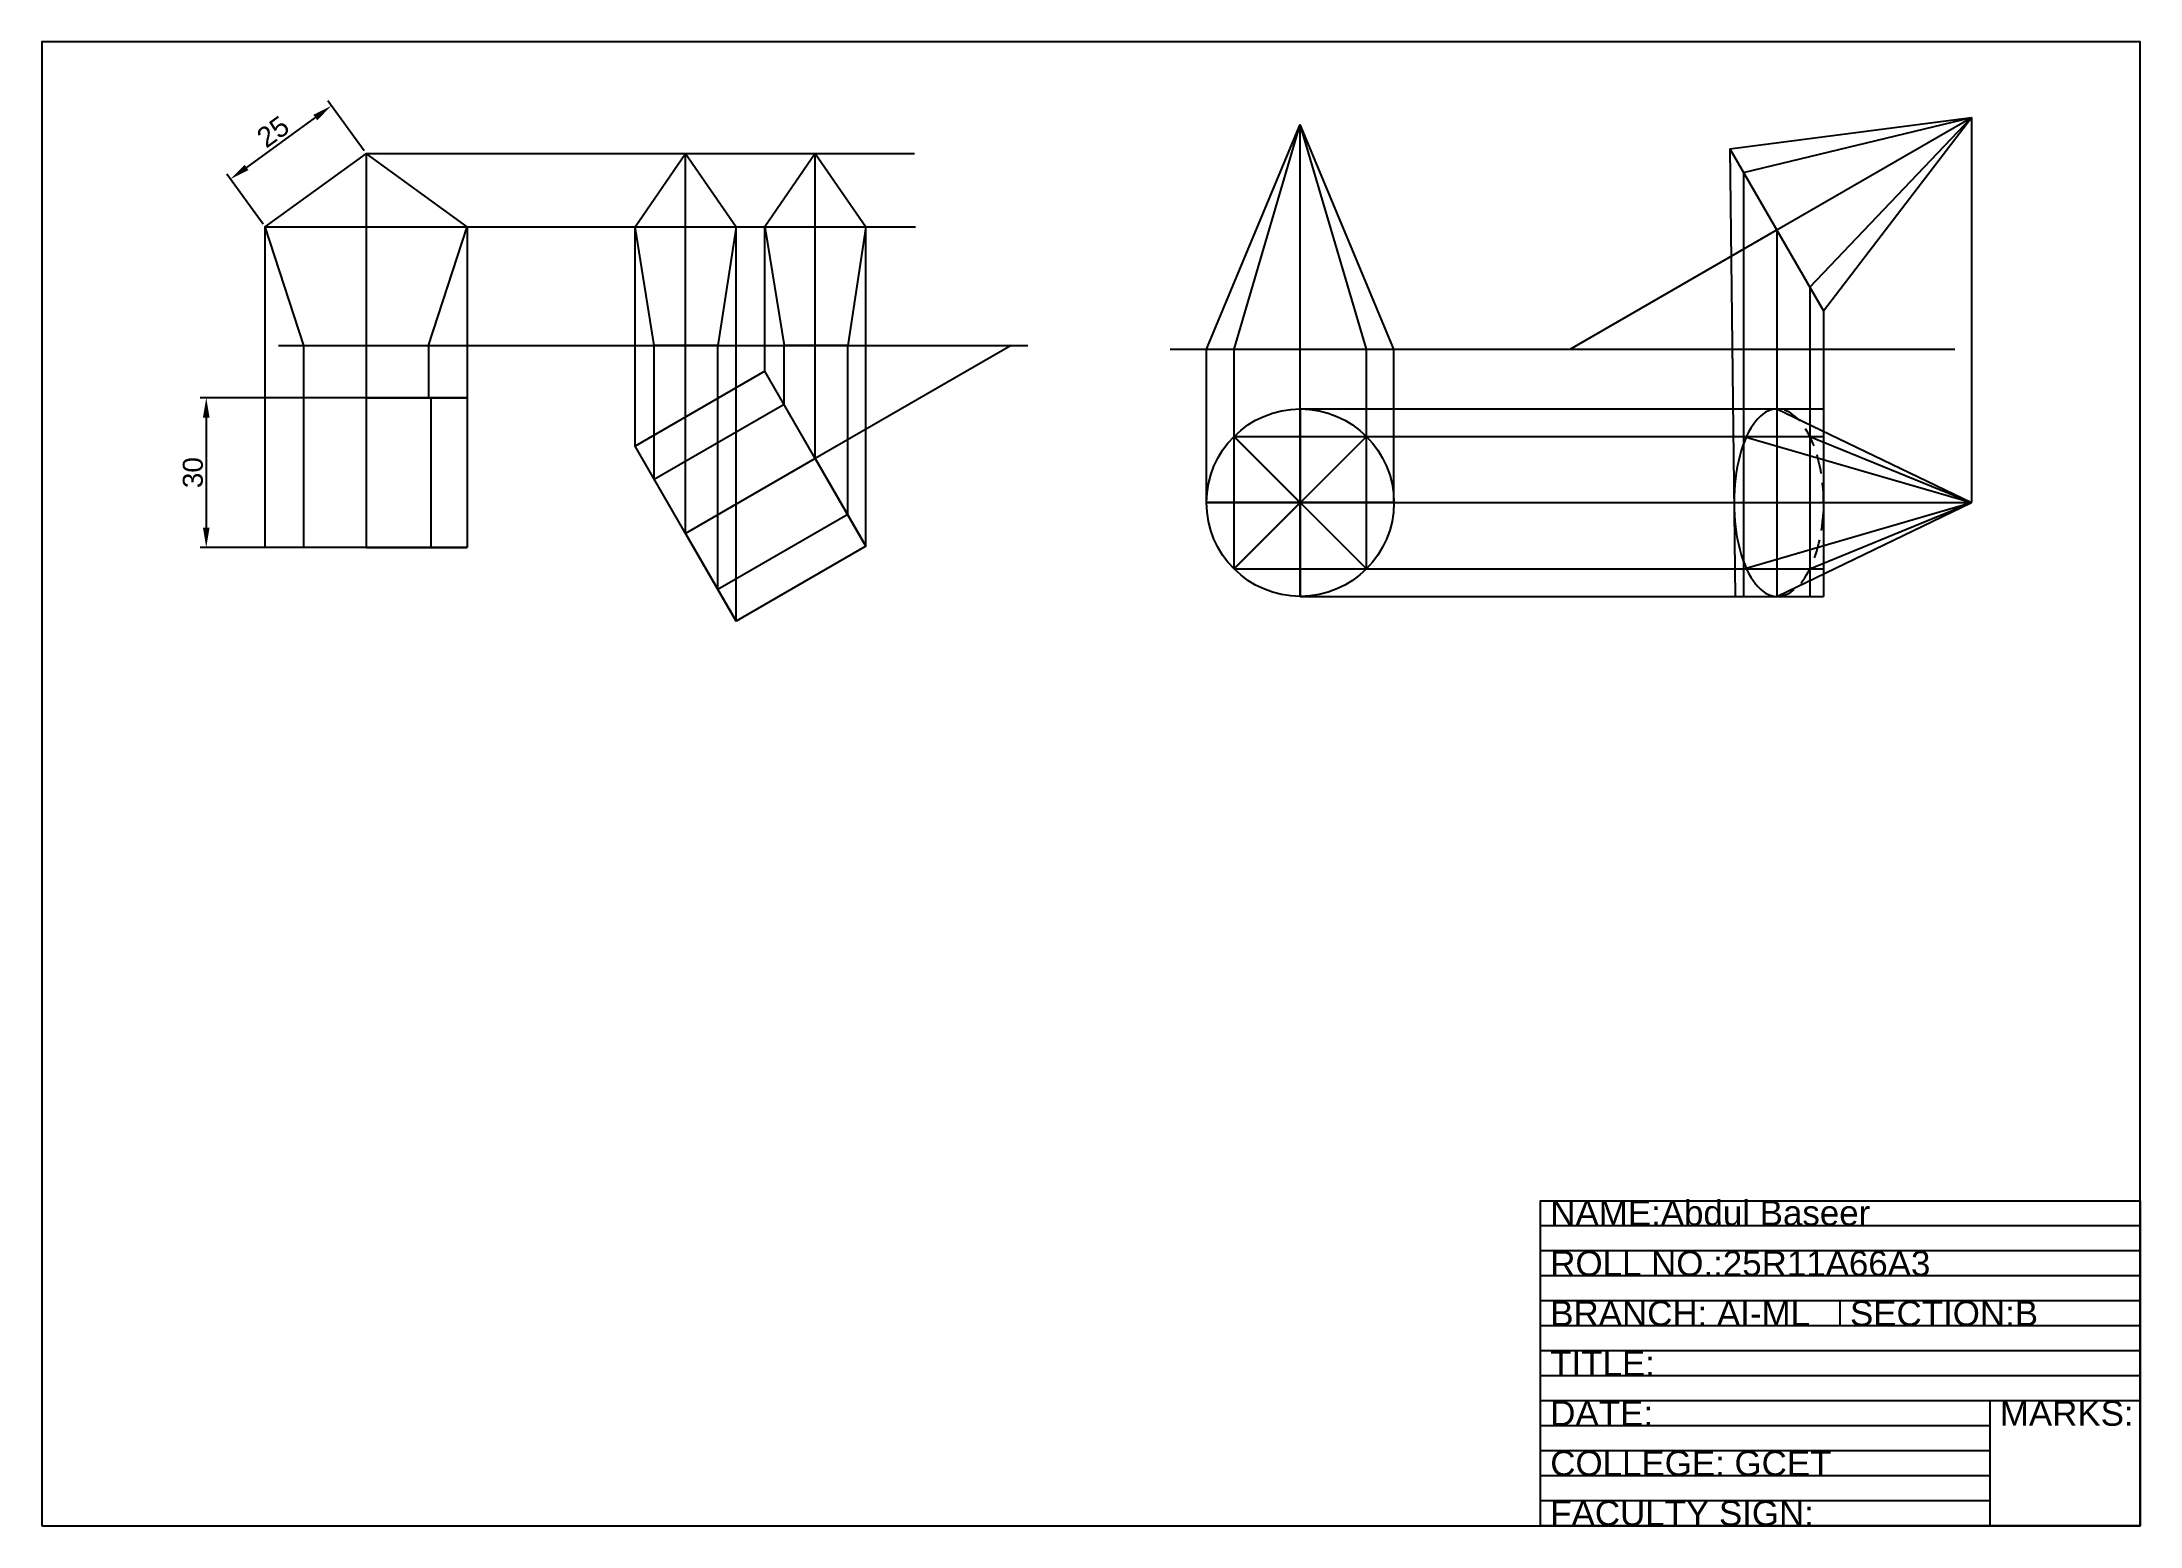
# Model space of a CAD drawing. Header units: millimetres. Extents: x 0 to 420, y 0 to 297.
import ezdxf

# ---------------------------------------------------------------- set-up
doc = ezdxf.new("R2010")
doc.units = ezdxf.units.MM
doc.header["$PDMODE"] = 32
doc.header["$PDSIZE"] = 2
doc.linetypes.add('DASHED', pattern=[19.05, 12.7, -6.35])
doc.styles.get("Standard").update_dxf_attribs({"font": 'arial.ttf'})
doc.dimstyles.new('ISO-25', dxfattribs={"dimtxt": 4, "dimasz": 4, "dimexe": 1.25, "dimexo": 0.625, "dimtad": 1, "dimdec": 1, "dimdsep": 46, "dimtxsty": 'Standard', "dimcen": 2.5, "dimclrd": 256, "dimclrt": 256, "dimadec": 0, "dimazin": 0, "dimtfac": 1, "dimtdec": 1, "dimtmove": 0, "dimatfit": 3, "dimfxl": 1, "dimlwd": -1, "dimarcsym": 0})

# ---------------------------------------------------------------- blocks, each defined once
blk = doc.blocks.new('*D7')
at = {"color": 0, "lineweight": -2, "transparency": 16777216}
for p, q in [((64.24, 225.79), (31.64, 225.79)), ((64.24, 195.79), (31.64, 195.79))]:
    blk.add_line(p, q, dxfattribs=at)
at = {"transparency": 16777216}
blk.add_line((32.89, 221.79), (32.89, 199.79), dxfattribs=at)
for points in [[(32.22, 221.79), (33.55, 221.79), (32.89, 225.79)], [(32.22, 199.79), (33.55, 199.79), (32.89, 195.79)]]:
    blk.add_solid(points, dxfattribs=at)
at = {"layer": 'Defpoints', "color": 0, "transparency": 16777216}
for p in [(64.87, 225.79), (32.89, 195.79), (64.87, 195.79)]:
    blk.add_point(p, dxfattribs=at)
at = {"transparency": 16777216, "insert": (30.22, 210.79), "char_height": 4, "attachment_point": 5, "rotation": 90}
blk.add_mtext('30', dxfattribs=at)
blk = doc.blocks.new('*D8')
at = {"transparency": 16777216}
blk.add_line((54.71, 281.87), (40.95, 271.88), dxfattribs=at)
at = {"color": 0, "lineweight": -2, "transparency": 16777216}
for p, q in [((64.5, 275.2), (57.21, 285.23)), ((44.28, 260.5), (36.98, 270.54))]:
    blk.add_line(p, q, dxfattribs=at)
at = {"transparency": 16777216}
for points in [[(54.32, 282.41), (55.1, 281.33), (57.94, 284.22)], [(40.56, 272.42), (41.35, 271.34), (37.72, 269.53)]]:
    blk.add_solid(points, dxfattribs=at)
at = {"layer": 'Defpoints', "color": 0, "transparency": 16777216}
for p in [(64.87, 274.69), (37.72, 269.53), (44.64, 260)]:
    blk.add_point(p, dxfattribs=at)
at = {"transparency": 16777216, "insert": (46.26, 279.03), "char_height": 4, "attachment_point": 5, "rotation": 36}
blk.add_mtext('25', dxfattribs=at)
blk = doc.blocks.new('*U10')
blk.add_line((0, 37.5), (0, 0))
blk = doc.blocks.new('*U11')
at = {"color": 0, "linetype": 'ByBlock', "lineweight": -2, "transparency": 16777216}
blk.add_blockref('*U10', (428.05, 47.58), dxfattribs=at)
for p, rotation in [((428.05, 85.08), 180), ((441.3, 53.07), 44.99999999999999), ((441.3, 79.59), 135), ((414.79, 79.59), 225), ((414.79, 53.07), 315.0000000000001), ((446.8, 66.33), 90), ((409.3, 66.33), 270)]:
    blk.add_blockref('*U10', p, dxfattribs=dict(at, rotation=rotation))

msp = doc.modelspace()

# ---------------------------------------------------------------- linework, layer by layer
for p, q in [((337.91, 275.64), (386.25, 281.9)), ((340.65, 270.88), (386.25, 281.9)), ((347.28, 259.4), (386.25, 281.9)), ((353.91, 247.92), (386.25, 281.9)), ((356.66, 243.16), (386.25, 281.9)), ((386.25, 281.9), (386.25, 204.78)), ((233.14, 235.5), (251.89, 280.5)), ((238.63, 235.5), (251.89, 280.5)), ((251.89, 235.5), (251.89, 280.5)), ((265.15, 235.5), (251.89, 280.5)), ((270.64, 235.5), (251.89, 280.5)), ((64.87, 274.69), (64.87, 236.22)), ((64.87, 274.69), (174.64, 274.69)), ((128.83, 198.6), (128.83, 274.69)), ((154.81, 213.6), (154.81, 274.69)), ((337.91, 275.64), (356.66, 243.16)), ((337.91, 275.64), (338.94, 186.03)), ((340.65, 270.88), (340.65, 186.03)), ((44.64, 260), (44.64, 236.22)), ((44.64, 260), (174.85, 260)), ((85.09, 260), (85.09, 225.79)), ((118.72, 216.12), (118.72, 260)), ((138.94, 181.09), (138.94, 260)), ((144.7, 231.12), (144.7, 260)), ((164.93, 196.09), (164.93, 260)), ((305.89, 235.5), (347.28, 259.4)), ((347.28, 259.4), (347.28, 186.03)), ((353.91, 247.92), (353.91, 186.03)), ((356.66, 243.16), (356.66, 186.03)), ((44.64, 236.22), (44.64, 225.79)), ((47.37, 236.22), (197.37, 236.22)), ((52.37, 236.22), (52.37, 225.79)), ((64.87, 236.22), (64.87, 225.79)), ((77.37, 236.22), (77.37, 225.79)), ((122.58, 209.43), (122.58, 236.22)), ((135.31, 187.38), (135.31, 236.22)), ((148.56, 224.43), (148.56, 236.22)), ((193.99, 236.22), (154.81, 213.6)), ((161.29, 202.38), (161.29, 236.22)), ((225.87, 235.5), (338.37, 235.5)), ((233.14, 204.78), (233.14, 235.5)), ((238.63, 191.52), (238.63, 235.5)), ((251.89, 223.53), (251.89, 235.5)), ((265.15, 191.52), (265.15, 235.5)), ((270.64, 204.78), (270.64, 235.5)), ((338.37, 235.5), (382.94, 235.5)), ((144.7, 231.12), (118.72, 216.12)), ((164.93, 196.09), (144.7, 231.12)), ((85.09, 225.79), (44.64, 225.79)), ((44.64, 225.79), (44.64, 195.79)), ((52.37, 225.79), (52.37, 195.79)), ((64.87, 225.79), (85.09, 225.79)), ((64.87, 225.79), (64.87, 195.79)), ((77.82, 225.79), (77.82, 195.79)), ((85.09, 225.79), (85.09, 195.79)), ((148.56, 224.43), (122.58, 209.43)), ((251.89, 223.53), (356.66, 223.53)), ((347.28, 223.53), (347.28, 186.03)), ((347.28, 223.53), (347.28, 186.03)), ((347.28, 223.53), (386.25, 204.78)), ((138.94, 181.09), (118.72, 216.12)), ((238.63, 218.03), (356.66, 218.03)), ((341.16, 217.89), (386.25, 204.78)), ((353.91, 218.03), (386.25, 204.78)), ((154.81, 213.6), (128.83, 198.6)), ((154.81, 213.6), (164.93, 196.09)), ((161.29, 202.38), (135.31, 187.38)), ((233.14, 204.78), (356.66, 204.78)), ((341.16, 191.67), (386.25, 204.78)), ((347.28, 186.03), (386.25, 204.78)), ((353.91, 191.52), (386.25, 204.78)), ((356.66, 204.78), (386.3, 204.78)), ((128.83, 198.6), (138.94, 181.09)), ((85.09, 195.79), (44.64, 195.79)), ((64.87, 195.79), (85.09, 195.79)), ((164.93, 196.09), (138.94, 181.09)), ((238.63, 191.52), (356.66, 191.52)), ((251.89, 186.03), (356.66, 186.03)), ((420, 60), (300, 60)), ((420, 55), (300, 55)), ((420, 50), (300, 50)), ((420, 45), (300, 45)), ((360, 40), (360, 45)), ((420, 40), (300, 40)), ((420, 35), (300, 35)), ((420, 30), (300, 30)), ((420, 25), (300, 25)), ((420, 25), (300, 25)), ((390, 0), (390, 25)), ((390, 20), (300, 20)), ((390, 15), (300, 15)), ((390, 10), (300, 10)), ((390, 5), (300, 5)), ((420, 0), (300, 0)), ((420, 0), (360, 0))]:
    msp.add_line(p, q)
for points in [[(0, 0), (420, 0), (420, 297), (0, 297)], [(52.37, 236.22), (77.37, 236.22), (85.09, 260), (64.87, 274.69), (44.64, 260)], [(420, 0), (300, 0), (300, 65), (420, 65)]]:
    msp.add_lwpolyline(points, close=True)
for points in [[(122.58, 236.22), (118.72, 260), (128.83, 274.69), (138.94, 260), (135.31, 236.22), (122.58, 236.22)], [(154.81, 274.69), (144.7, 260), (148.56, 236.22)], [(154.81, 274.69), (164.93, 260), (161.29, 236.22), (148.56, 236.22)]]:
    msp.add_lwpolyline(points)
msp.add_circle((251.89, 204.78), 18.75)
msp.add_ellipse((347.28, 204.78), major_axis=(0, 18.75), ratio=0.456625, start_param=0, end_param=3.141593)
at = {"linetype": 'DASHED', "ltscale": 0.3}
msp.add_ellipse((347.28, 204.78), major_axis=(0, 18.75), ratio=0.5, start_param=3.141593, end_param=6.283185, dxfattribs=at)

# ---------------------------------------------------------------- block references
msp.add_blockref('*U11', (-176.16, 138.45))

# ---------------------------------------------------------------- texts
for s, p in [(' NAME:Abdul Baseer', (300, 60.1)), (' ROLL NO.:25R11A66A3', (300, 50)), (' BRANCH: AI-ML ', (300, 40)), (' SECTION:B', (360, 40)), (' TITLE:', (300, 30)), (' DATE: ', (300, 20)), (' MARKS:', (390, 20)), (' COLLEGE: GCET', (300, 10)), (' FACULTY SIGN:', (300, 0))]:
    msp.add_text(s, height=5).set_placement(p)

# ---------------------------------------------------------------- dimensions: what is measured, and where the dimension line sits
dim = msp.add_aligned_dim(p1=(64.87, 274.69), p2=(44.64, 260), distance=-11.78, dimstyle='ISO-25')
dim.commit()
dim.dimension.update_dxf_attribs({"geometry": '*D8', "text_midpoint": (46.26, 279.03)})
dim = msp.add_linear_dim(base=(32.89, 195.79), p1=(64.87, 225.79), p2=(64.87, 195.79), angle=90, dimstyle='ISO-25')
dim.commit()
dim.dimension.update_dxf_attribs({"geometry": '*D7', "text_midpoint": (30.22, 210.79)})

doc.saveas('drawing.dxf')
